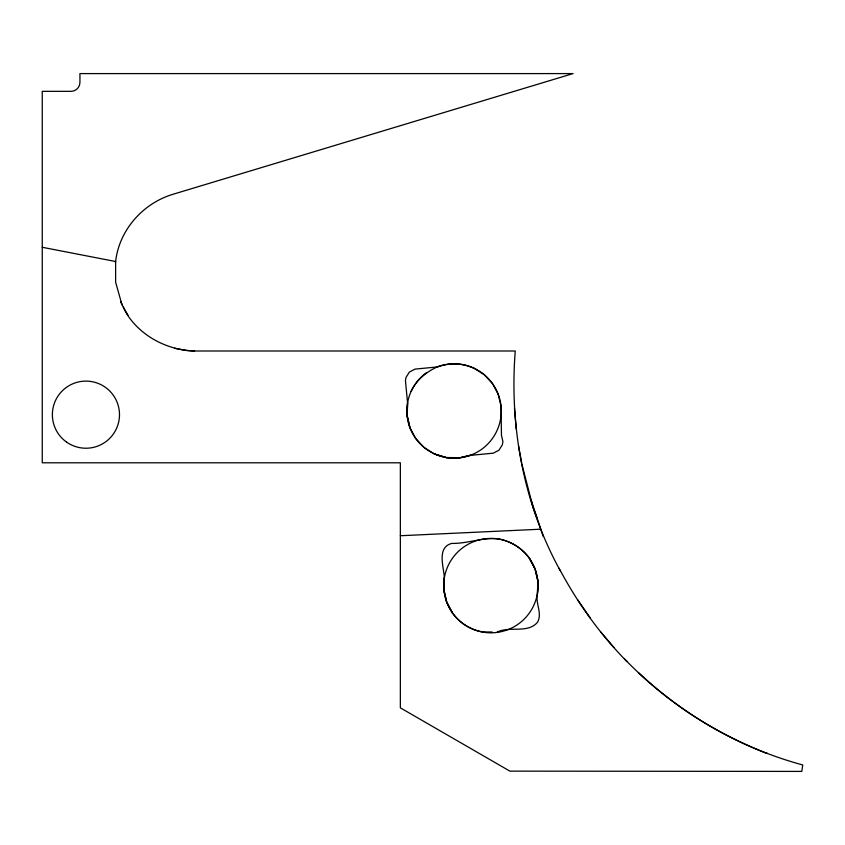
<?xml version="1.0" encoding="UTF-8"?>
<svg xmlns="http://www.w3.org/2000/svg" width="845" height="845" viewBox="0 0 845 845"><rect width="100%" height="100%" fill="white"/><g stroke="black" fill="none" stroke-linecap="round" stroke-linejoin="round"><path stroke-width="1.27" d="M444.364 577.843L443.931 590.148L446.656 601.967L452.487 613.037L446.709 602.158L443.889 589.958L444.312 577.653C443.857 566.963 436.495 547.592 451.674 543.409C467.644 543.779 482.759 537.061 498.645 538.888C510.866 541.296 521.756 548.099 529.287 558.017L535.117 569.086L537.895 581.096L537.431 593.517C535.149 603.172 542.648 613.364 537.483 622.29C527.882 633.729 509.778 625.934 497.251 631.986M501.043 406.456L501.465 435.365L502.902 441.576L502.374 444.745L498.994 450.153L493.364 453.152L470.707 455.339L460.557 457.684L446.382 457.684L434.605 454.082L424.158 447.554L415.645 438.397L409.857 427.517L407.079 415.518L407.586 402.959M638.471 672.62C684.587 716.159 741.498 748.353 802.75 764.957L801.81 771.411L509.884 771.136L400.35 707.835L400.35 462.796L42.25 462.796L42.25 91.334L71.075 91.334A8.873 8.873 0 0 0 79.937 82.461L79.937 73.589L573.058 73.589L172.633 194.392C142.71 203.487 119.156 230.199 115.628 261.517L115.628 282.219L121.965 304.718L120.729 301.676L121.067 302.341M411.114 391.415C416.405 379.933 426.271 371.906 437.53 366.783A47.193 47.193 0 0 1 501.117 414.684A47.193 47.193 0 0 1 430.823 452.064A47.193 47.193 0 0 1 426.651 372.56M613.861 647.418L600.932 632.197M459.817 457.684L446.276 457.536L434.488 453.934M461.011 457.409L470.591 455.191M400.35 535.741L540.494 529.213M174.63 348.298L186.249 350.464L194.582 351.002L515.26 351.002C509.271 426.419 523.562 504.264 560.288 570.745L558.957 568.104M492.096 631.986L483.076 631.986A47.193 47.193 0 0 1 452.445 612.847M194.582 351.002C167.162 350.221 139.742 335.951 125.641 312.048L121.564 303.64M42.25 247.279L115.628 261.517L115.364 262.71M473.633 368.04L484.079 374.567L492.477 383.577L498.381 394.594M624.455 658.878C664.339 700.357 713.486 732.773 767.133 753.529L767.133 753.265M577.684 599.876L590.391 618.191M123.338 307.105L128.134 315.46M560.288 570.481C578.096 603.731 600.394 634.521 626.821 661.466L626.821 661.202M529.329 558.207L535.117 569.086L537.895 581.096L537.462 593.412A47.193 47.193 0 0 1 460.895 622.047A47.193 47.193 0 0 1 474.383 541.413A47.193 47.193 0 0 1 537.462 593.412M537.04 517.953L533.089 507.444L521.988 464.57M530.966 499.712L543.261 536.607M498.265 394.457L501.148 406.603M409.962 427.665L407.195 415.655L407.617 403.35L405.442 380.683L405.97 377.514L409.35 372.106L414.979 369.107L437.636 366.92A47.193 47.193 0 0 1 473.739 368.177M518.492 445.748L521.745 463.292M516.263 429.112L514.457 408.114M66.459 442.009A33.568 33.568 0 0 0 119.346 417.874A33.568 33.568 0 0 0 71.994 384.137A33.568 33.568 0 0 0 66.459 442.009"/></g></svg>
